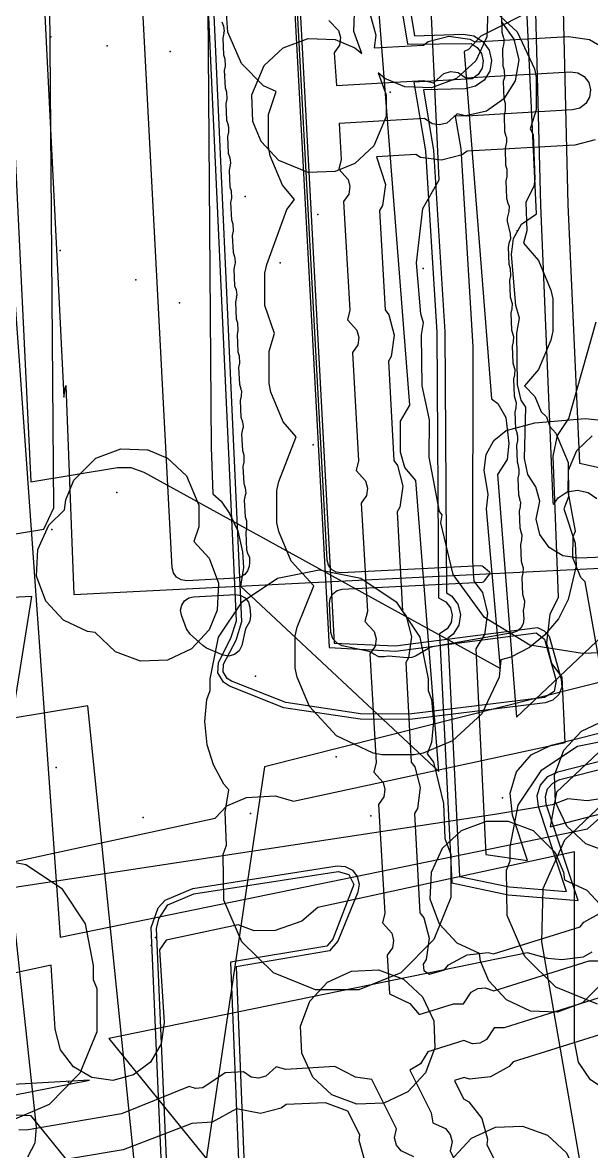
# Model space of a CAD drawing. Header units: metres. Extents: x -3943 to -3664, y 4962 to 6622.
# Drawn here: x -3871.39 to -3850.53, y 6086.34 to 6127.74 of the extents above; entities that cross this region are included whole.
import ezdxf

# ---------------------------------------------------------------- set-up
doc = ezdxf.new("R2010")
doc.units = ezdxf.units.M
for name, color, linetype in [('AI_GREENING_EXCLUSIONS', 1, 'Continuous'), ('AI_GREENING_LAWN', 82, 'Continuous'), ('AI_GREENING_REJECTED', 6, 'Continuous')]:
    doc.layers.add(name, color=color, linetype=linetype)

msp = doc.modelspace()

# ---------------------------------------------------------------- linework, layer by layer
at = {"layer": 'AI_GREENING_EXCLUSIONS'}
for points in [[(-3865.849, 6294.142), (-3864.477, 6112.147), (-3864.414, 6110.455), (-3864.107, 6110.185), (-3863.796, 6109.737), (-3863.501, 6109.094), (-3863.324, 6108.33), (-3863.287, 6107.751), (-3863.397, 6107.07), (-3856.131, 6100.271), (-3856.968, 6110.936), (-3857.378, 6111.422), (-3857.536, 6111.985), (-3857.528, 6113.122), (-3857.185, 6113.701), (-3859.258, 6140.133)], [(-3876.185, 6108.241), (-3870.611, 6109.159), (-3870.237, 6109.936), (-3870.897, 6193.069)], [(-3862.292, 6148.188), (-3859.96, 6104.981), (-3857.723, 6104.881), (-3852.505, 6105.548), (-3852.261, 6105.431), (-3852.079, 6105.231), (-3851.637, 6103.66), (-3851.623, 6103.364), (-3851.733, 6103.09), (-3851.946, 6102.885), (-3852.225, 6102.786), (-3857.192, 6102.171), (-3859.006, 6102.188), (-3861.805, 6102.609), (-3863.803, 6103.399), (-3864.025, 6103.541), (-3864.224, 6103.882), (-3864.209, 6104.272), (-3863.748, 6105.159), (-3863.547, 6105.793), (-3865.58, 6150.374)], [(-3862.505, 6148.439), (-3860.152, 6104.819), (-3857.714, 6104.681), (-3852.555, 6105.354), (-3852.251, 6105.128), (-3851.83, 6103.609), (-3851.899, 6103.201), (-3852.25, 6102.984), (-3857.217, 6102.369), (-3858.993, 6102.388), (-3861.731, 6102.795), (-3863.729, 6103.585), (-3863.888, 6103.686), (-3864.03, 6103.93), (-3864.019, 6104.209), (-3863.563, 6105.081), (-3863.346, 6105.766), (-3865.387, 6150.533)], [(-3853.063, 6146.502), (-3852.396, 6121.043), (-3851.949, 6110.152), (-3851.927, 6110.061), (-3851.752, 6110.311), (-3851.423, 6110.521), (-3851.038, 6110.589), (-3850.657, 6110.504), (-3850.338, 6110.281)], [(-3846.72, 6108.26), (-3851, 6108.09), (-3851.579, 6108.181), (-3852.078, 6108.487), (-3852.422, 6108.96), (-3852.559, 6109.529), (-3852.423, 6110.181), (-3852.566, 6110.715), (-3852.566, 6110.715), (-3852.867, 6111.156), (-3852.983, 6111.752), (-3852.936, 6113.635), (-3853.113, 6113.885), (-3853.241, 6114.469), (-3853.269, 6116.34), (-3853.169, 6116.896), (-3853.301, 6117.358), (-3853.461, 6119.227), (-3853.391, 6119.822), (-3853.095, 6120.343), (-3852.552, 6120.723), (-3853.709, 6145.328)], [(-3848.02, 6104.706), (-3850.861, 6104.593), (-3852.788, 6104.897), (-3854.452, 6105.916), (-3855.6, 6107.494), (-3856.056, 6109.39), (-3856.01, 6109.681), (-3856.097, 6109.808), (-3856.097, 6109.808), (-3856.483, 6111.794), (-3856.466, 6113.163), (-3856.74, 6114.416), (-3856.768, 6116.287), (-3856.691, 6116.719), (-3856.788, 6117.06), (-3856.948, 6118.929), (-3856.717, 6120.913), (-3856.114, 6121.971), (-3857.205, 6145.163)], [(-3851.974, 6145.019), (-3851.397, 6121.069), (-3850.973, 6111.579), (-3850.255, 6111.42)], [(-3872.893, 6134.574), (-3870.009, 6094.188), (-3850.679, 6098.161), (-3837.212, 6110.166)], [(-3872.893, 6134.574), (-3870.009, 6094.188), (-3850.679, 6098.161), (-3837.212, 6110.166)], [(-3857.781, 6129.989), (-3857.273, 6126.949), (-3854.948, 6126.966), (-3854.716, 6126.821), (-3854.558, 6126.599), (-3854.496, 6126.332), (-3854.541, 6126.063), (-3854.686, 6125.832), (-3854.909, 6125.673), (-3857.04, 6125.555), (-3856.621, 6123.027), (-3856.206, 6116.375), (-3856.14, 6106.638), (-3855.868, 6106.492), (-3855.705, 6106.273), (-3855.638, 6106.008), (-3855.678, 6105.738), (-3855.819, 6105.504), (-3856.105, 6105.324), (-3855.654, 6096.18), (-3853.584, 6095.744), (-3851.025, 6095.541), (-3852.189, 6099.074), (-3852.221, 6099.357), (-3852.138, 6099.63), (-3851.952, 6099.847), (-3851.696, 6099.971), (-3848.146, 6100.871)], [(-3857.477, 6129.993), (-3857.02, 6127.256), (-3855.226, 6127.311), (-3854.842, 6127.246), (-3854.511, 6127.039), (-3854.284, 6126.722), (-3854.196, 6126.342), (-3854.261, 6125.957), (-3854.468, 6125.626), (-3854.786, 6125.399), (-3855.166, 6125.312), (-3856.688, 6125.266), (-3856.322, 6123.045), (-3855.907, 6116.394), (-3855.841, 6106.82), (-3855.666, 6106.715), (-3855.434, 6106.401), (-3855.339, 6106.023), (-3855.396, 6105.637), (-3855.596, 6105.302), (-3855.797, 6105.154), (-3855.365, 6096.421), (-3853.541, 6096.041), (-3851.449, 6095.868), (-3852.474, 6098.98), (-3852.52, 6099.385), (-3852.401, 6099.774), (-3852.136, 6100.084), (-3851.77, 6100.262), (-3848.42, 6101.111)], [(-3854.324, 6128.381), (-3853.25, 6127.393), (-3852.62, 6126.046), (-3852.554, 6125.724), (-3852.554, 6124.536), (-3852.776, 6123.841), (-3852.663, 6123.636), (-3852.609, 6121.995), (-3852.641, 6121.723), (-3852.934, 6121.156), (-3852.899, 6120.096), (-3853.023, 6119.646), (-3852.471, 6119.009), (-3852.018, 6117.925), (-3851.953, 6117.603), (-3851.953, 6116.415), (-3852.018, 6116.093), (-3852.471, 6115.01), (-3852.984, 6114.412), (-3852.611, 6114.02), (-3852.377, 6113.462), (-3852.181, 6113.276), (-3852.064, 6112.921), (-3851.844, 6112.682), (-3851.39, 6111.599), (-3851.376, 6110.341), (-3851.543, 6109.906), (-3851.134, 6108.646), (-3851.089, 6107.808), (-3851.389, 6106.58), (-3851.744, 6105.872), (-3852.256, 6105.273), (-3852.808, 6104.817), (-3853.485, 6104.459), (-3853.852, 6104.365), (-3853.917, 6103.733), (-3854.548, 6102.387), (-3855.622, 6101.399), (-3856.705, 6100.946), (-3857.028, 6100.88), (-3858.215, 6100.88), (-3858.537, 6100.946), (-3859.884, 6101.576), (-3860.872, 6102.65), (-3861.325, 6103.733), (-3861.39, 6104.056), (-3861.39, 6105.243), (-3861.325, 6105.566), (-3860.714, 6107.074), (-3861.541, 6107.987), (-3861.995, 6109.071), (-3862.06, 6109.393), (-3862.06, 6110.58), (-3861.995, 6110.903), (-3861.36, 6112.54), (-3861.83, 6113.096), (-3862.284, 6114.179), (-3862.349, 6114.501), (-3862.349, 6115.689), (-3862.146, 6116.339), (-3862.502, 6117.357), (-3862.502, 6118.545), (-3862.437, 6118.867), (-3861.697, 6120.883), (-3861.418, 6121.246), (-3861.855, 6121.769), (-3862.309, 6122.853), (-3862.374, 6123.175), (-3862.374, 6124.362), (-3862.088, 6125.211), (-3862.549, 6125.421), (-3863.359, 6126.231), (-3863.857, 6127.382), (-3864.002, 6129.282)], [(-3850.26, 6129.432), (-3854.591, 6127.238), (-3855.037, 6126.745), (-3855.195, 6126.679), (-3854.195, 6113.938), (-3853.967, 6113.761), (-3853.677, 6113.252), (-3853.558, 6112.298), (-3853.627, 6111.716), (-3853.976, 6111.156), (-3853.278, 6102.257), (-3848.765, 6106.525)], [(-3854.328, 6128.203), (-3854.367, 6127.217), (-3854.776, 6126.335), (-3855.475, 6125.688), (-3856.392, 6125.347), (-3857.378, 6125.386), (-3858.101, 6125.688), (-3858.356, 6125.892), (-3858.063, 6125.089), (-3858.063, 6124.297), (-3858.511, 6123.221), (-3859.21, 6122.574), (-3859.933, 6122.272), (-3860.919, 6122.233), (-3861.995, 6122.681), (-3862.642, 6123.38), (-3862.944, 6124.103), (-3862.983, 6125.089), (-3862.535, 6126.165), (-3861.836, 6126.812), (-3860.919, 6127.153), (-3859.933, 6127.114), (-3859.933, 6127.114), (-3859.21, 6126.812), (-3858.955, 6126.608), (-3859.248, 6127.411), (-3859.209, 6128.397)], [(-3858.649, 6128.032), (-3858.442, 6127.279), (-3858.499, 6126.814), (-3856.695, 6126.907), (-3856.515, 6127.043), (-3855.76, 6127.239), (-3854.987, 6127.132), (-3854.812, 6127.029), (-3851.378, 6127.229), (-3850.606, 6127.121), (-3849.933, 6126.726)], [(-3860.16, 6127.819), (-3859.811, 6127.448), (-3859.738, 6127.184), (-3859.772, 6126.913), (-3859.963, 6126.631), (-3859.875, 6125.432), (-3856.682, 6125.618), (-3856.325, 6125.529), (-3855.948, 6125.873), (-3855.684, 6125.941), (-3855.414, 6125.904), (-3855.135, 6125.708), (-3851.303, 6125.931), (-3851.032, 6125.893), (-3850.797, 6125.755), (-3850.632, 6125.537), (-3850.563, 6125.273), (-3850.601, 6125.002), (-3850.739, 6124.767), (-3850.957, 6124.602), (-3851.222, 6124.533), (-3855.103, 6124.307), (-3855.46, 6124.396), (-3855.837, 6124.053), (-3856.101, 6123.984), (-3856.372, 6124.021), (-3856.651, 6124.217), (-3859.784, 6124.035), (-3859.708, 6122.718), (-3859.796, 6122.361), (-3859.453, 6121.984), (-3859.384, 6121.72), (-3859.422, 6121.449), (-3859.618, 6121.17), (-3859.388, 6117.189), (-3859.476, 6116.833), (-3859.133, 6116.456), (-3859.064, 6116.191), (-3859.102, 6115.921), (-3859.298, 6115.642), (-3859.068, 6111.661), (-3859.156, 6111.304), (-3858.813, 6110.927), (-3858.744, 6110.663), (-3858.782, 6110.392), (-3858.978, 6110.113), (-3858.748, 6106.132), (-3858.836, 6105.775), (-3858.493, 6105.399), (-3858.424, 6105.134), (-3858.462, 6104.864), (-3858.658, 6104.585), (-3858.427, 6100.604), (-3858.516, 6100.247), (-3858.173, 6099.87), (-3858.104, 6099.606), (-3858.142, 6099.335), (-3858.338, 6099.056), (-3858.107, 6095.075), (-3858.196, 6094.718), (-3857.853, 6094.342), (-3857.784, 6094.077), (-3857.822, 6093.807), (-3858.018, 6093.528), (-3857.936, 6092.113), (-3857.194, 6091.757), (-3856.852, 6091.353), (-3855.588, 6091.752), (-3855.221, 6091.754), (-3854.94, 6092.179), (-3854.7, 6092.311), (-3854.429, 6092.341), (-3854.11, 6092.219), (-3850.621, 6093.322), (-3850.253, 6093.324)], [(-3853.825, 6127.768), (-3853.372, 6127.132), (-3853.197, 6126.372), (-3853.326, 6125.602), (-3853.74, 6124.941), (-3854.375, 6124.488), (-3855.135, 6124.312), (-3855.525, 6124.3), (-3855.324, 6123.108), (-3854.884, 6115.842), (-3854.896, 6107.985), (-3854.843, 6107.252), (-3854.53, 6106.829), (-3854.34, 6106.072), (-3854.454, 6105.3), (-3854.776, 6104.763), (-3854.404, 6097.228), (-3852.876, 6097.005), (-3853.424, 6098.667), (-3853.516, 6099.477), (-3853.277, 6100.256), (-3852.748, 6100.875), (-3852.015, 6101.232), (-3849.335, 6101.911)], [(-3871.692, 6123.588), (-3871.081, 6110.893), (-3867.913, 6111.416), (-3867.415, 6111.414), (-3866.945, 6111.249), (-3853.862, 6104.045), (-3854.374, 6109.901), (-3854.314, 6110.431), (-3854.465, 6111.316), (-3854.398, 6111.898), (-3854.114, 6112.409), (-3853.655, 6112.773), (-3852.614, 6113.053), (-3850.763, 6113.221), (-3850.181, 6113.16)], [(-3850.391, 6123.432), (-3851.146, 6123.235), (-3855.091, 6123.018), (-3855.27, 6122.882), (-3856.026, 6122.686), (-3856.798, 6122.793), (-3856.973, 6122.896), (-3858.411, 6122.813), (-3858.086, 6121.795), (-3858.194, 6121.022), (-3858.297, 6120.847), (-3858.098, 6117.202), (-3857.963, 6117.022), (-3857.766, 6116.267), (-3857.874, 6115.494), (-3857.977, 6115.319), (-3857.778, 6111.673), (-3857.643, 6111.493), (-3857.446, 6110.738), (-3857.554, 6109.965), (-3857.657, 6109.79), (-3857.458, 6106.145), (-3857.323, 6105.965), (-3857.126, 6105.209), (-3857.234, 6104.437), (-3857.337, 6104.262), (-3857.138, 6100.616), (-3857.003, 6100.436), (-3856.806, 6099.681), (-3856.914, 6098.908), (-3857.017, 6098.733), (-3856.818, 6095.087), (-3856.683, 6094.908), (-3856.486, 6094.152), (-3856.594, 6093.379), (-3856.697, 6093.205), (-3856.683, 6092.969), (-3856.475, 6092.835), (-3855.917, 6092.999), (-3855.776, 6093.175), (-3855.092, 6093.55), (-3854.317, 6093.636), (-3854.122, 6093.579), (-3850.949, 6094.569), (-3850.809, 6094.745), (-3850.125, 6095.12)], [(-3873.543, 6096.567), (-3864.328, 6098.561), (-3863.896, 6099.008), (-3863.18, 6099.318), (-3862.125, 6099.376), (-3861.46, 6099.182), (-3851.501, 6101.337), (-3851.611, 6103.732), (-3851.98, 6104.232), (-3852.167, 6104.989), (-3852.048, 6106.04), (-3851.746, 6106.663), (-3851.934, 6111.829), (-3851.778, 6112.593), (-3851.357, 6113.217), (-3850.354, 6116.758)], [(-3850.146, 6103.79), (-3850.766, 6107.225), (-3850.923, 6107.386), (-3851.211, 6108.111), (-3851.2, 6108.892), (-3851.12, 6109.078), (-3851.39, 6110.543), (-3851.379, 6111.323), (-3851.07, 6112.04), (-3850.51, 6112.584)], [(-3846.704, 6104.345), (-3851.81, 6099.516), (-3852.045, 6098.235), (-3849.176, 6098.988)], [(-3866.573, 6078.928), (-3868.989, 6102.683), (-3874.848, 6101.717)], [(-3850.313, 6091.739), (-3851.835, 6092.359), (-3852.98, 6093.482), (-3853.627, 6094.99), (-3853.642, 6096.652), (-3853.518, 6096.988), (-3853.518, 6097.501), (-3853.214, 6099.032), (-3852.347, 6100.329), (-3852.347, 6100.329), (-3851.049, 6101.196), (-3849.518, 6101.501)], [(-3850.195, 6099.271), (-3850.689, 6099.192), (-3851.397, 6099.27), (-3851.969, 6099.05), (-3854.001, 6098.71), (-3871.826, 6095.986), (-3870.883, 6087.223), (-3870.935, 6086.641), (-3871.206, 6086.122)], [(-3850.405, 6082.853), (-3852.349, 6094.026), (-3852.301, 6095.98), (-3851.508, 6097.766), (-3850.091, 6099.112)], [(-3850.058, 6092.593), (-3850.864, 6091.787), (-3851.781, 6091.446), (-3852.767, 6091.485), (-3853.649, 6091.894), (-3854.296, 6092.593), (-3854.598, 6093.316), (-3854.637, 6093.593), (-3855.453, 6093.975), (-3856.1, 6094.674), (-3856.441, 6095.591), (-3856.441, 6095.591), (-3856.402, 6096.577), (-3855.993, 6097.459), (-3855.294, 6098.106), (-3854.377, 6098.447), (-3853.585, 6098.447), (-3852.668, 6098.106), (-3851.862, 6097.3), (-3851.56, 6096.577), (-3851.521, 6096.3), (-3850.705, 6095.918), (-3850.058, 6095.219)], [(-3849.921, 6088.527), (-3850.57, 6088.96), (-3851.003, 6089.609), (-3851.156, 6090.374), (-3851.156, 6097.319), (-3860.561, 6095.284), (-3861.153, 6094.785), (-3862.123, 6094.434), (-3862.903, 6094.421), (-3863.486, 6094.651), (-3866.122, 6094.08), (-3866.364, 6093.728), (-3866.201, 6091.06), (-3866.306, 6090.287), (-3866.699, 6089.613), (-3867.321, 6089.141), (-3868.075, 6088.942), (-3868.848, 6089.047), (-3869.523, 6089.441), (-3869.995, 6090.062), (-3870.193, 6090.816), (-3870.337, 6093.168), (-3873.527, 6092.478)], [(-3865.807, 6074.549), (-3866.673, 6094.547), (-3866.418, 6095.265), (-3866.162, 6095.549), (-3865.146, 6095.981), (-3859.85, 6096.804), (-3859.557, 6096.787), (-3859.557, 6096.787), (-3859.297, 6096.651), (-3859.115, 6096.421), (-3859.043, 6096.137), (-3859.094, 6095.848), (-3859.827, 6094.044), (-3860.14, 6093.693), (-3863.559, 6093.105), (-3862.775, 6073.611)], [(-3865.607, 6074.558), (-3866.477, 6094.51), (-3866.393, 6094.862), (-3866.056, 6095.38), (-3865.114, 6095.784), (-3859.819, 6096.606), (-3859.424, 6096.497), (-3859.424, 6096.497), (-3859.243, 6096.13), (-3860.013, 6094.119), (-3860.236, 6093.868), (-3863.766, 6093.274), (-3862.974, 6073.593)], [(-3850.524, 6093.638), (-3850.841, 6093.46), (-3851.615, 6093.367), (-3852.132, 6093.407), (-3852.882, 6093.624), (-3868.219, 6090.472), (-3850.538, 6068.676)], [(-3850.524, 6093.638), (-3850.841, 6093.46), (-3851.615, 6093.367), (-3852.132, 6093.407), (-3852.882, 6093.624), (-3868.219, 6090.472), (-3850.538, 6068.676)], [(-3850.247, 6091.972), (-3853.736, 6090.869), (-3854.104, 6090.867), (-3854.385, 6090.442), (-3854.624, 6090.311), (-3854.896, 6090.281), (-3855.214, 6090.402), (-3856.535, 6089.985), (-3856.803, 6089.551), (-3857.192, 6089.317), (-3856.407, 6087.746), (-3856.348, 6087.383), (-3855.884, 6087.172), (-3855.716, 6086.957), (-3855.644, 6086.693), (-3855.714, 6086.36), (-3853.482, 6081.894)], [(-3850.235, 6090.613), (-3853.408, 6089.623), (-3853.548, 6089.447), (-3854.232, 6089.071), (-3855.008, 6088.986), (-3855.203, 6089.042), (-3855.547, 6088.934), (-3855.228, 6088.266), (-3855.032, 6088.154), (-3854.553, 6087.538), (-3854.347, 6086.785), (-3854.373, 6086.584), (-3852.302, 6082.414)], [(-3857.048, 6086.141), (-3857.512, 6086.352), (-3857.68, 6086.568), (-3857.752, 6086.831), (-3857.682, 6087.165), (-3858.583, 6088.968), (-3859.178, 6089.062), (-3859.942, 6089.444), (-3861.736, 6089.345), (-3862.093, 6089.434), (-3862.47, 6089.092), (-3862.735, 6089.024), (-3863.005, 6089.062), (-3863.284, 6089.259), (-3863.96, 6089.222), (-3864.773, 6088.662), (-3865.045, 6088.644), (-3865.277, 6088.722), (-3867.758, 6087.713), (-3871.255, 6087.119), (-3871.528, 6087.128)], [(-3871.738, 6088.404), (-3868.929, 6088.947), (-3873.027, 6088.72)], [(-3858.842, 6085.986), (-3859.048, 6086.739), (-3859.023, 6086.941), (-3859.46, 6087.815), (-3860.277, 6088.123), (-3861.727, 6088.055), (-3861.907, 6087.92), (-3862.663, 6087.726), (-3863.545, 6087.9), (-3864.433, 6087.407), (-3865.183, 6087.356), (-3867.696, 6086.388), (-3871.043, 6085.836)], [(-3855.345, 6068.208), (-3871.076, 6087.645), (-3871.618, 6087.667)], [(-3855.345, 6068.208), (-3871.076, 6087.645), (-3871.618, 6087.667)]]:
    msp.add_lwpolyline(points, dxfattribs=at)
for points in [[(-3876.499, 6113.086), (-3871.504, 6146.711), (-3869.87, 6114.002), (-3869.801, 6114.429), (-3869.508, 6106.761), (-3861.518, 6107.16), (-3829.558, 6108.757), (-3862.517, 6100.435), (-3866.364, 6074.531), (-3828.301, 6075.988), (-3861.355, 6068.051), (-3866.742, 6034.488), (-3867.966, 6066.464), (-3868.272, 6074.458), (-3908.243, 6072.929), (-3875.188, 6080.865), (-3871.044, 6106.684), (-3877.498, 6106.361), (-3909.458, 6104.764), (-3876.499, 6113.086)], [(-3870.423, 6109.299), (-3869.846, 6109.863), (-3869.807, 6110.232), (-3869.505, 6110.955), (-3868.699, 6111.761), (-3867.782, 6112.102), (-3866.796, 6112.063), (-3866.073, 6111.761), (-3865.374, 6111.114), (-3864.926, 6110.038), (-3864.926, 6109.246), (-3865.112, 6108.701), (-3864.55, 6108.088), (-3864.209, 6107.171), (-3864.248, 6106.185), (-3864.55, 6105.462), (-3865.197, 6104.763), (-3866.079, 6104.354), (-3867.065, 6104.315), (-3867.982, 6104.656), (-3868.723, 6105.367), (-3869.001, 6105.406), (-3869.883, 6105.815), (-3870.53, 6106.514), (-3870.871, 6107.431), (-3870.832, 6108.417), (-3870.423, 6109.299)], [(-3864.015, 6099.807), (-3864.383, 6100.51), (-3864.62, 6101.252), (-3864.71, 6102.101), (-3864.635, 6102.913), (-3864.515, 6103.242), (-3864.515, 6103.668), (-3864.21, 6105.199), (-3863.343, 6106.496), (-3862.045, 6107.363), (-3860.515, 6107.668), (-3858.984, 6107.363), (-3857.686, 6106.496), (-3856.819, 6105.199), (-3856.515, 6103.668), (-3856.515, 6103.242), (-3856.394, 6102.913), (-3856.321, 6102.101), (-3856.394, 6101.329), (-3856.549, 6100.918), (-3856.327, 6100.613), (-3855.961, 6099.096), (-3855.909, 6097.812), (-3855.686, 6097.229), (-3855.686, 6095.645), (-3856.31, 6094.104), (-3857.524, 6092.89), (-3859.065, 6092.266), (-3860.649, 6092.266), (-3862.19, 6092.89), (-3863.35, 6094.024), (-3864.008, 6095.548), (-3864.028, 6097.229), (-3863.906, 6097.57), (-3863.955, 6098.774), (-3863.825, 6099.596), (-3864.015, 6099.807)], [(-3849.029, 6102.2), (-3848.112, 6101.859), (-3847.413, 6101.212), (-3847.004, 6100.33), (-3846.965, 6099.344), (-3847.306, 6098.427), (-3847.953, 6097.728), (-3848.835, 6097.319), (-3849.821, 6097.28), (-3850.738, 6097.621), (-3851.437, 6098.268), (-3851.846, 6099.15), (-3851.885, 6100.136), (-3851.544, 6101.053), (-3850.897, 6101.752), (-3850.015, 6102.161), (-3849.029, 6102.2)], [(-3875.127, 6096.6), (-3874.524, 6096.719), (-3874.325, 6096.853), (-3872.794, 6097.157), (-3871.263, 6096.853), (-3869.966, 6095.985), (-3869.098, 6094.688), (-3868.794, 6093.157), (-3868.794, 6092.644), (-3868.67, 6092.308), (-3868.67, 6090.724), (-3869.29, 6089.202), (-3870.413, 6088.058), (-3871.922, 6087.411), (-3873.583, 6087.395), (-3875.105, 6088.015), (-3876.249, 6089.138), (-3876.631, 6090.013), (-3877.163, 6090.808), (-3877.596, 6092.904), (-3877.292, 6094.435), (-3876.424, 6095.732), (-3875.127, 6096.6)], [(-3858.337, 6092.991), (-3857.42, 6092.65), (-3856.721, 6092.003), (-3856.312, 6091.121), (-3856.273, 6090.135), (-3856.614, 6089.218), (-3857.261, 6088.519), (-3858.143, 6088.11), (-3859.129, 6088.071), (-3860.046, 6088.412), (-3860.745, 6089.059), (-3861.154, 6089.941), (-3861.193, 6090.927), (-3860.852, 6091.844), (-3860.205, 6092.543), (-3859.323, 6092.952), (-3858.337, 6092.991)], [(-3853.064, 6087.267), (-3852.147, 6086.926), (-3851.448, 6086.279), (-3851.039, 6085.397), (-3851, 6084.411), (-3851.341, 6083.494), (-3851.988, 6082.795), (-3852.87, 6082.386), (-3853.856, 6082.347), (-3854.773, 6082.688), (-3855.472, 6083.335), (-3855.881, 6084.217), (-3855.92, 6085.203), (-3855.579, 6086.12), (-3854.932, 6086.819), (-3854.05, 6087.228), (-3853.064, 6087.267)]]:
    msp.add_lwpolyline(points, close=True, dxfattribs=at)
at = {"layer": 'AI_GREENING_LAWN'}
for points in [[(-3864.079, 6127.769), (-3864.027, 6127.611), (-3864.002, 6127.423), (-3864.021, 6127.349), (-3864.015, 6127.347), (-3864.051, 6127.168), (-3864.02, 6126.558), (-3863.97, 6126.406), (-3863.957, 6126.138), (-3863.992, 6125.981), (-3863.962, 6125.348), (-3863.911, 6125.195), (-3863.899, 6124.928), (-3863.934, 6124.771), (-3863.906, 6124.161), (-3863.853, 6123.986), (-3863.859, 6123.984), (-3863.833, 6123.912), (-3863.839, 6123.722), (-3863.876, 6123.561), (-3863.848, 6122.951), (-3863.795, 6122.776), (-3863.797, 6122.775), (-3863.777, 6122.724), (-3863.769, 6122.56), (-3863.784, 6122.507), (-3863.782, 6122.506), (-3863.818, 6122.327), (-3863.787, 6121.717), (-3863.737, 6121.565), (-3863.724, 6121.297), (-3863.759, 6121.14), (-3863.729, 6120.507), (-3863.678, 6120.354), (-3863.665, 6120.087), (-3863.701, 6119.93), (-3863.673, 6119.32), (-3863.62, 6119.145), (-3863.622, 6119.144), (-3863.602, 6119.093), (-3863.594, 6118.929), (-3863.609, 6118.876), (-3863.607, 6118.876), (-3863.643, 6118.696), (-3863.612, 6118.086), (-3863.56, 6117.929), (-3863.536, 6117.741), (-3863.555, 6117.667), (-3863.549, 6117.665), (-3863.584, 6117.486), (-3863.554, 6116.876), (-3863.503, 6116.724), (-3863.49, 6116.456), (-3863.526, 6116.299), (-3863.495, 6115.666), (-3863.445, 6115.513), (-3863.432, 6115.246), (-3863.468, 6115.089), (-3863.439, 6114.479), (-3863.387, 6114.304), (-3863.393, 6114.302), (-3863.367, 6114.23), (-3863.373, 6114.04), (-3863.409, 6113.879), (-3863.382, 6113.27), (-3863.33, 6113.097), (-3863.333, 6113.097), (-3863.312, 6113.043), (-3863.306, 6112.88), (-3863.321, 6112.827), (-3863.319, 6112.826), (-3863.356, 6112.647), (-3863.33, 6112.037), (-3863.281, 6111.884), (-3863.27, 6111.616), (-3863.307, 6111.46), (-3863.281, 6110.826), (-3863.23, 6110.668), (-3863.207, 6110.48), (-3863.227, 6110.406), (-3863.221, 6110.405), (-3863.258, 6110.226), (-3863.232, 6109.615), (-3863.183, 6109.463), (-3863.172, 6109.195), (-3863.208, 6109.039), (-3863.183, 6108.405), (-3863.142, 6108.28), (-3863.072, 6108.114), (-3863.064, 6107.935), (-3863.085, 6107.789), (-3863.138, 6107.625), (-3863.243, 6107.489), (-3863.387, 6107.397), (-3863.555, 6107.359), (-3865.379, 6107.268), (-3865.571, 6107.296), (-3865.739, 6107.396), (-3865.855, 6107.552), (-3865.903, 6107.741), (-3868.163, 6150.762)], [(-3853.828, 6127.996), (-3853.813, 6127.384), (-3853.764, 6127.208), (-3853.766, 6127.207), (-3853.747, 6127.155), (-3853.743, 6126.992), (-3853.759, 6126.939), (-3853.757, 6126.938), (-3853.796, 6126.76), (-3853.779, 6126.148), (-3853.732, 6125.995), (-3853.725, 6125.727), (-3853.764, 6125.571), (-3853.747, 6124.936), (-3853.7, 6124.782), (-3853.693, 6124.514), (-3853.732, 6124.359), (-3853.718, 6123.747), (-3853.669, 6123.571), (-3853.671, 6123.57), (-3853.652, 6123.518), (-3853.647, 6123.355), (-3853.664, 6123.302), (-3853.662, 6123.301), (-3853.701, 6123.123), (-3853.684, 6122.511), (-3853.637, 6122.358), (-3853.63, 6122.09), (-3853.669, 6121.934), (-3853.652, 6121.299), (-3853.595, 6121.111), (-3853.554, 6121.007), (-3853.561, 6120.807), (-3853.619, 6120.564), (-3853.62, 6120.451), (-3853.512, 6119.985), (-3853.504, 6119.804), (-3853.559, 6119.635), (-3853.59, 6119.505), (-3853.563, 6118.871), (-3853.514, 6118.718), (-3853.503, 6118.45), (-3853.539, 6118.294), (-3853.515, 6117.682), (-3853.463, 6117.507), (-3853.469, 6117.505), (-3853.443, 6117.433), (-3853.451, 6117.243), (-3853.488, 6117.082), (-3853.464, 6116.47), (-3853.412, 6116.295), (-3853.419, 6116.293), (-3853.393, 6116.221), (-3853.4, 6116.031), (-3853.438, 6115.87), (-3853.413, 6115.259), (-3853.362, 6115.084), (-3853.368, 6115.082), (-3853.342, 6115.009), (-3853.349, 6114.819), (-3853.387, 6114.659), (-3853.363, 6114.047), (-3853.311, 6113.872), (-3853.317, 6113.87), (-3853.291, 6113.798), (-3853.299, 6113.608), (-3853.336, 6113.447), (-3853.312, 6112.835), (-3853.26, 6112.66), (-3853.267, 6112.658), (-3853.241, 6112.586), (-3853.248, 6112.396), (-3853.286, 6112.235), (-3853.261, 6111.624), (-3853.21, 6111.448), (-3853.216, 6111.447), (-3853.19, 6111.374), (-3853.197, 6111.184), (-3853.235, 6111.024), (-3853.211, 6110.412), (-3853.159, 6110.237), (-3853.165, 6110.235), (-3853.139, 6110.163), (-3853.147, 6109.973), (-3853.185, 6109.812), (-3853.16, 6109.2), (-3853.108, 6109.025), (-3853.115, 6109.023), (-3853.089, 6108.951), (-3853.096, 6108.761), (-3853.134, 6108.6), (-3853.11, 6107.988), (-3853.058, 6107.813), (-3853.064, 6107.811), (-3853.038, 6107.739), (-3853.046, 6107.549), (-3853.083, 6107.388), (-3853.059, 6106.777), (-3853.007, 6106.602), (-3853.013, 6106.6), (-3852.988, 6106.529), (-3852.994, 6106.34), (-3853.032, 6106.175), (-3853.015, 6105.869), (-3853.038, 6105.69), (-3853.124, 6105.53), (-3853.26, 6105.412), (-3853.429, 6105.349), (-3856.364, 6104.842), (-3856.446, 6104.813), (-3856.978, 6104.505), (-3857.12, 6104.45), (-3857.272, 6104.44), (-3857.985, 6104.502), (-3858.121, 6104.476), (-3858.328, 6104.48), (-3858.516, 6104.568), (-3858.588, 6104.623), (-3858.684, 6104.667), (-3859.669, 6104.882), (-3859.86, 6104.97), (-3859.999, 6105.127), (-3860.021, 6105.166), (-3860.083, 6105.383), (-3860.14, 6106.426), (-3860.112, 6106.62), (-3860.012, 6106.788), (-3859.855, 6106.905), (-3859.665, 6106.952), (-3854.538, 6107.21), (-3854.488, 6107.224), (-3854.449, 6107.257), (-3854.258, 6107.515), (-3854.24, 6107.552), (-3854.267, 6107.584), (-3854.506, 6107.78), (-3854.544, 6107.801), (-3854.588, 6107.807), (-3859.701, 6107.551), (-3859.894, 6107.58), (-3860.061, 6107.679), (-3860.178, 6107.835), (-3860.226, 6108.024), (-3861.944, 6139.887)]]:
    msp.add_lwpolyline(points, dxfattribs=at)
msp.add_lwpolyline([(-3863.057, 6105.777), (-3863.119, 6105.678), (-3863.117, 6105.678), (-3863.214, 6105.501), (-3863.354, 6104.892), (-3863.446, 6104.697), (-3863.612, 6104.56), (-3863.82, 6104.505), (-3864.033, 6104.542), (-3864.639, 6104.794), (-3864.784, 6104.886), (-3865.242, 6105.305), (-3865.374, 6105.501), (-3865.561, 6106.007), (-3865.592, 6106.191), (-3865.553, 6106.373), (-3865.451, 6106.529), (-3865.298, 6106.636), (-3865.117, 6106.68), (-3863.576, 6106.757), (-3863.387, 6106.73), (-3863.221, 6106.633), (-3863.104, 6106.481), (-3863.053, 6106.297), (-3863.028, 6105.986), (-3863.057, 6105.777)], close=True, dxfattribs=at)
at = {"layer": 'AI_GREENING_REJECTED'}
for p in [(-3870.35, 6127.22), (-3868.29, 6126.88), (-3865.98, 6126.68), (-3863.97, 6125.82), (-3857.91, 6125.19), (-3863.23, 6121.36), (-3860.56, 6120.7), (-3853.26, 6120.1), (-3870.01, 6119.38), (-3861.94, 6118.93), (-3856.7, 6118.72), (-3867.23, 6118.3), (-3865.63, 6117.46), (-3860.74, 6112.25), (-3867.93, 6110.5), (-3860.32, 6109.87), (-3870.31, 6109.15), (-3862.85, 6103.77), (-3859.89, 6100.81), (-3870.15, 6100.41), (-3853.79, 6099.3), (-3866.97, 6098.58), (-3863.03, 6098.73), (-3858.62, 6098.64), (-3866.52, 6094.18), (-3866.67, 6093.89), (-3869.7, 6088.86)]:
    msp.add_point(p, dxfattribs=at)

doc.saveas('drawing.dxf')
